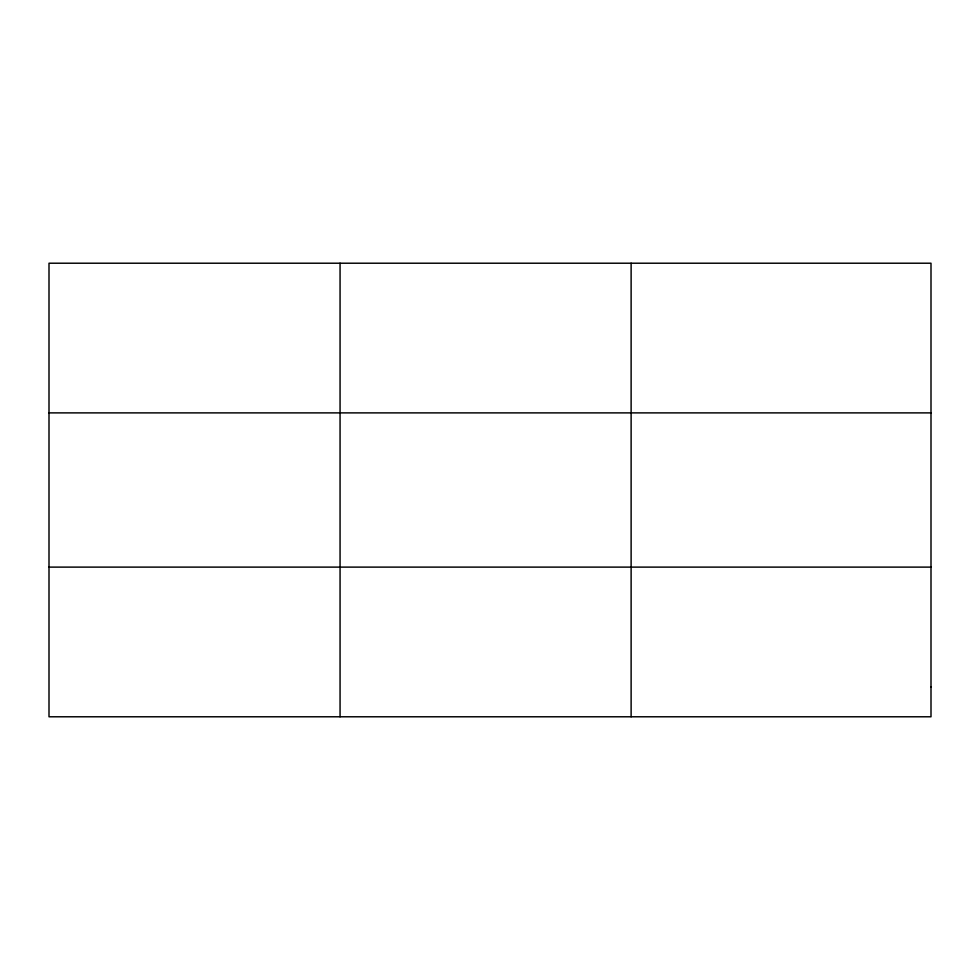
<?xml version="1.0" encoding="UTF-8"?>
<svg xmlns="http://www.w3.org/2000/svg" width="980" height="980" viewBox="0 0 980 980"><rect width="100%" height="100%" fill="white"/><g stroke="black" fill="none" stroke-linecap="round" stroke-linejoin="round"><path stroke-width="1.47" d="M340.06 263.216L340.06 716.784M631.12 263.216L631.12 716.784M49 412.886L931 412.886M49 567.114L931 567.114M931 686.858L931 716.784L49 716.784L49 263.216L931 263.216L931 686.858"/></g></svg>
